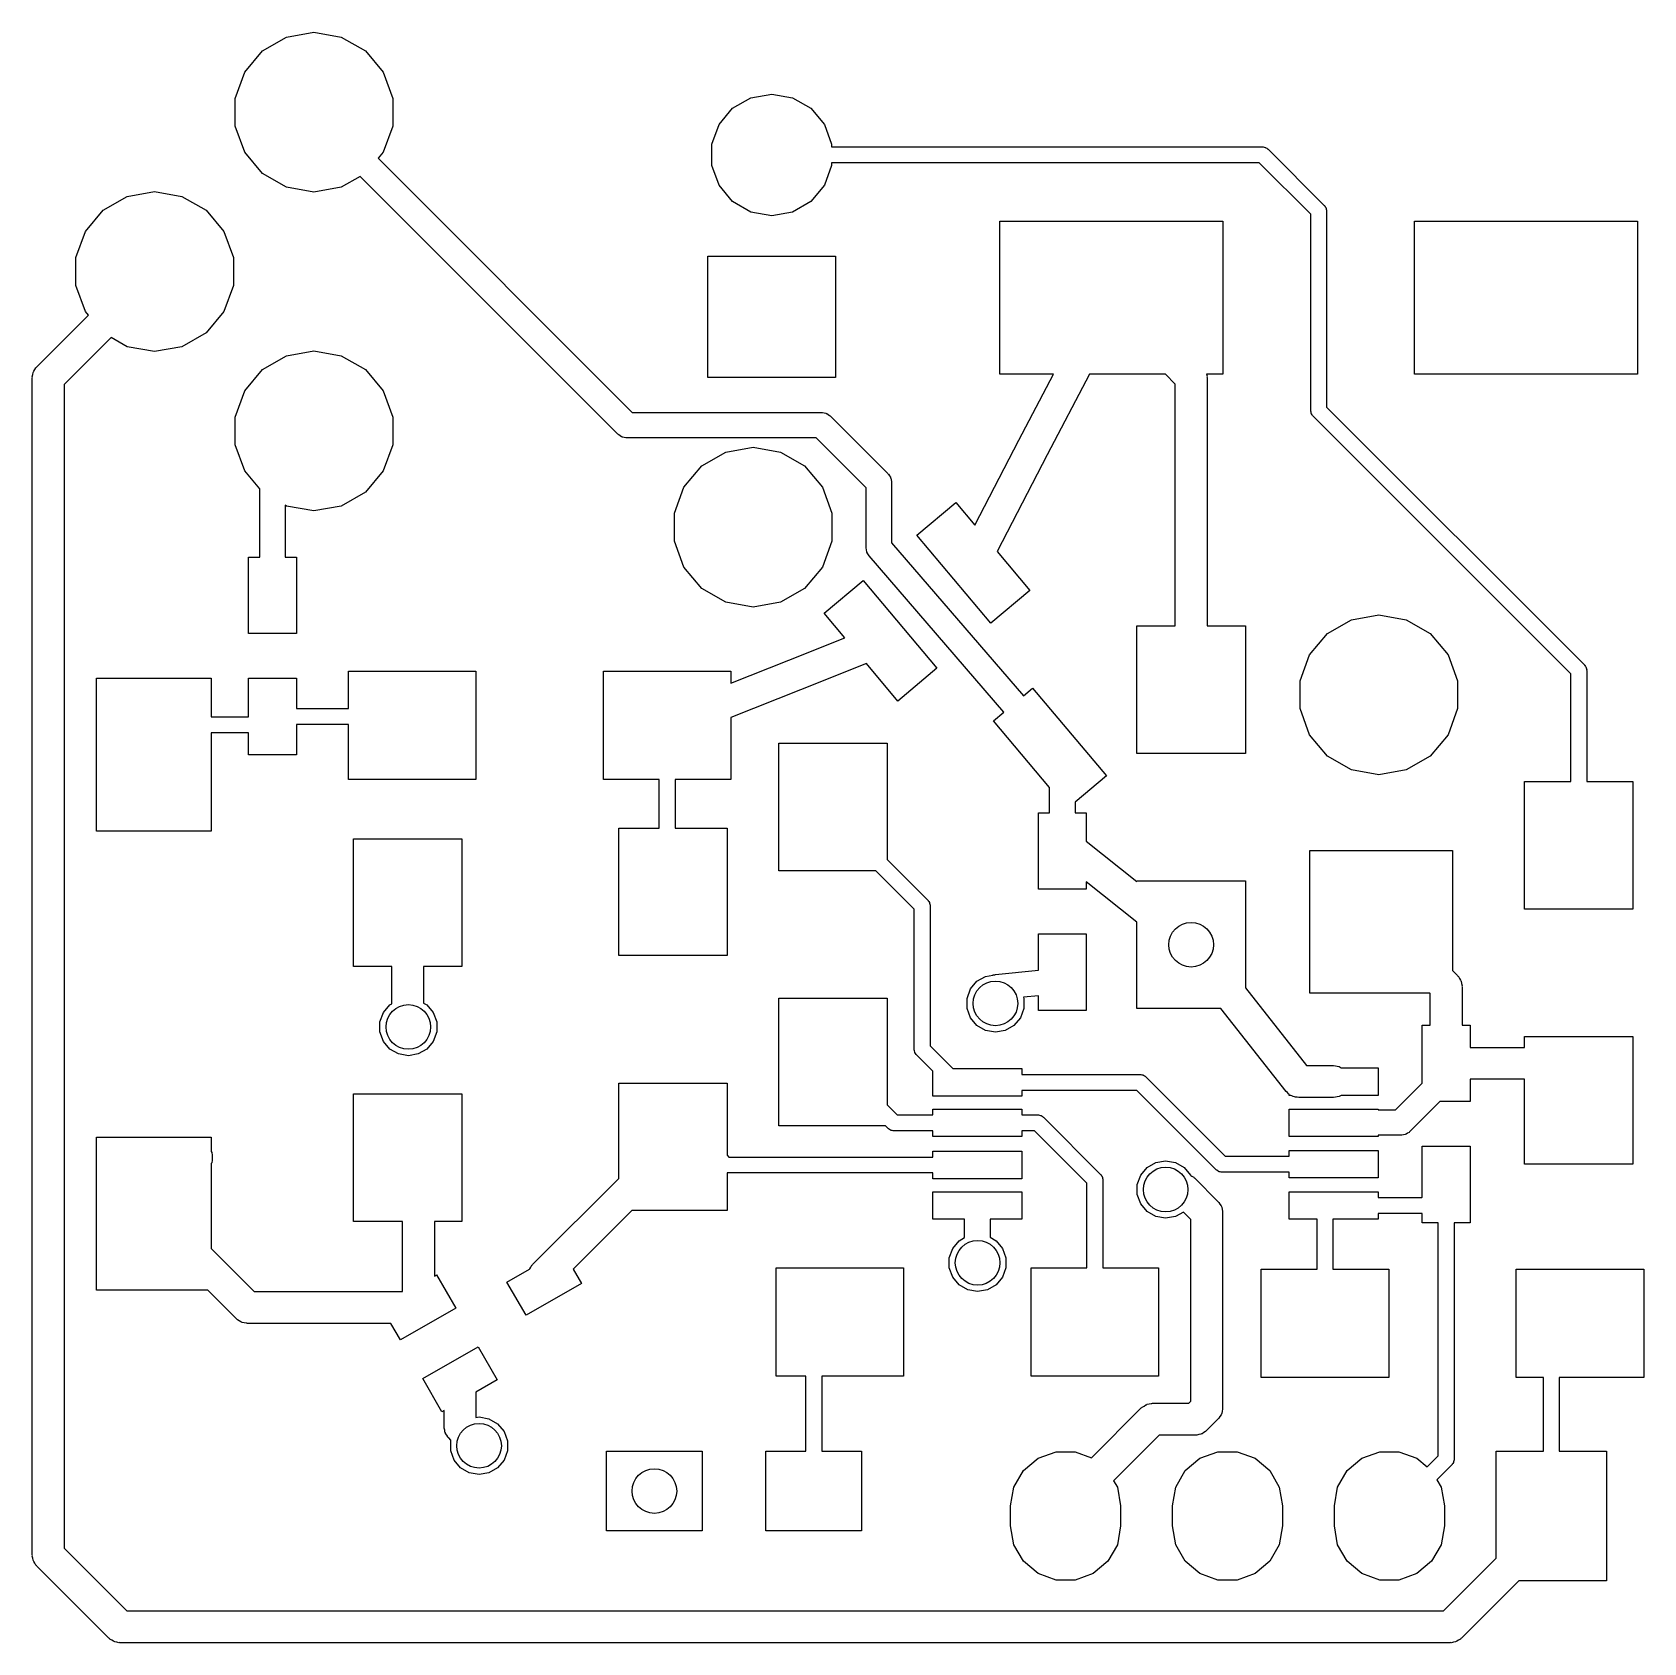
# Model space of a CAD drawing. Extents: x 164.9 to 190.1, y -140 to -114.7.
import ezdxf

# ---------------------------------------------------------------- set-up
doc = ezdxf.new("R2010")
doc.units = 0
doc.header["$MEASUREMENT"] = 0
doc.layers.add('BLACK', color=7, linetype='CONTINUOUS')

msp = doc.modelspace()

# ---------------------------------------------------------------- linework, layer by layer
at = {"layer": 'Black'}
for p, q in [((168.85, -114.782), (169.279, -114.706)), ((169.279, -114.706), (169.708, -114.782)), ((168.193, -115.333), (168.473, -115)), ((168.473, -115), (168.85, -114.782)), ((169.708, -114.782), (170.086, -115)), ((170.086, -115), (170.366, -115.333)), ((168.044, -115.743), (168.193, -115.333)), ((170.366, -115.333), (170.515, -115.743)), ((168.044, -116.178), (168.044, -115.743)), ((170.515, -115.743), (170.515, -116.178)), ((175.847, -115.899), (176.134, -115.734)), ((176.134, -115.734), (176.46, -115.676)), ((176.46, -115.676), (176.786, -115.734)), ((176.786, -115.734), (177.073, -115.899)), ((175.634, -116.153), (175.847, -115.899)), ((177.073, -115.899), (177.286, -116.153)), ((168.193, -116.588), (168.044, -116.178)), ((170.515, -116.178), (170.366, -116.588)), ((175.521, -116.464), (175.634, -116.153)), ((177.286, -116.153), (177.399, -116.464)), ((175.521, -116.796), (175.521, -116.464)), ((177.399, -116.464), (177.399, -116.505)), ((177.399, -116.505), (184.16, -116.505)), ((184.16, -116.505), (184.165, -116.506)), ((184.165, -116.506), (184.171, -116.505)), ((184.171, -116.505), (184.187, -116.51)), ((184.187, -116.51), (184.203, -116.513)), ((184.203, -116.513), (184.208, -116.515)), ((184.208, -116.515), (184.213, -116.517)), ((184.213, -116.517), (184.226, -116.526)), ((184.226, -116.526), (184.24, -116.534)), ((184.24, -116.534), (184.244, -116.538)), ((184.244, -116.538), (184.248, -116.542)), ((168.473, -116.922), (168.193, -116.588)), ((170.366, -116.588), (170.285, -116.684)), ((170.285, -116.684), (174.272, -120.67)), ((184.108, -116.755), (177.399, -116.755)), ((177.399, -116.755), (177.399, -116.796)), ((184.915, -117.562), (184.108, -116.755)), ((184.248, -116.542), (185.128, -117.422)), ((168.85, -117.139), (168.473, -116.922)), ((170.004, -116.969), (169.708, -117.139)), ((174.048, -121.012), (170.004, -116.969)), ((175.634, -117.107), (175.521, -116.796)), ((177.399, -116.796), (177.286, -117.107)), ((165.974, -117.499), (166.351, -117.281)), ((166.351, -117.281), (166.78, -117.206)), ((166.78, -117.206), (167.209, -117.281)), ((167.209, -117.281), (167.586, -117.499)), ((169.279, -117.215), (168.85, -117.139)), ((169.708, -117.139), (169.279, -117.215)), ((175.847, -117.361), (175.634, -117.107)), ((177.286, -117.107), (177.073, -117.361)), ((165.694, -117.833), (165.974, -117.499)), ((167.586, -117.499), (167.866, -117.833)), ((176.134, -117.526), (175.847, -117.361)), ((176.46, -117.584), (176.134, -117.526)), ((176.786, -117.526), (176.46, -117.584)), ((177.073, -117.361), (176.786, -117.526)), ((185.128, -117.422), (185.132, -117.426)), ((185.132, -117.426), (185.136, -117.43)), ((185.136, -117.43), (185.144, -117.444)), ((185.144, -117.444), (185.153, -117.457)), ((185.153, -117.457), (185.155, -117.462)), ((185.155, -117.462), (185.157, -117.467)), ((185.157, -117.467), (185.16, -117.483)), ((185.16, -117.483), (185.165, -117.499)), ((185.165, -117.499), (185.164, -117.505)), ((185.164, -117.505), (185.165, -117.51)), ((185.165, -117.51), (185.165, -120.588)), ((180.039, -120.07), (180.039, -117.67)), ((180.039, -117.67), (183.539, -117.67)), ((183.539, -117.67), (183.539, -120.07)), ((184.915, -120.64), (184.915, -117.562)), ((186.541, -120.07), (186.541, -117.67)), ((186.541, -117.67), (190.041, -117.67)), ((190.041, -117.67), (190.041, -120.07)), ((165.545, -118.242), (165.694, -117.833)), ((167.866, -117.833), (168.015, -118.242)), ((165.545, -118.678), (165.545, -118.242)), ((168.015, -118.242), (168.015, -118.678)), ((175.46, -120.12), (175.46, -118.22)), ((175.46, -118.22), (177.46, -118.22)), ((177.46, -118.22), (177.46, -120.12)), ((165.694, -119.087), (165.545, -118.678)), ((168.015, -118.678), (167.866, -119.087)), ((164.933, -119.953), (165.742, -119.145)), ((165.742, -119.145), (165.694, -119.087)), ((167.866, -119.087), (167.586, -119.421)), ((166.1, -119.494), (165.36, -120.234)), ((166.351, -119.639), (166.1, -119.494)), ((167.586, -119.421), (167.209, -119.639)), ((166.78, -119.714), (166.351, -119.639)), ((167.209, -119.639), (166.78, -119.714)), ((168.473, -119.998), (168.85, -119.781)), ((168.85, -119.781), (169.279, -119.705)), ((169.279, -119.705), (169.708, -119.781)), ((169.708, -119.781), (170.086, -119.998)), ((164.861, -120.108), (164.869, -120.077)), ((164.869, -120.077), (164.875, -120.044)), ((164.875, -120.044), (164.881, -120.035)), ((164.881, -120.035), (164.883, -120.024)), ((164.883, -120.024), (164.902, -119.998)), ((164.902, -119.998), (164.918, -119.969)), ((164.918, -119.969), (164.927, -119.962)), ((164.927, -119.962), (164.933, -119.953)), ((168.193, -120.332), (168.473, -119.998)), ((170.086, -119.998), (170.366, -120.332)), ((180.879, -120.07), (180.039, -120.07)), ((180.338, -121.104), (180.879, -120.07)), ((181.443, -120.07), (180.782, -121.335)), ((182.635, -120.07), (181.443, -120.07)), ((182.79, -120.225), (182.635, -120.07)), ((183.539, -120.07), (183.281, -120.07)), ((183.281, -120.07), (183.289, -120.099)), ((190.041, -120.07), (186.541, -120.07)), ((164.86, -120.13), (164.862, -120.119)), ((164.86, -138.59), (164.86, -120.13)), ((164.862, -120.119), (164.861, -120.108)), ((165.36, -120.234), (165.36, -138.486)), ((168.044, -120.742), (168.193, -120.332)), ((170.366, -120.332), (170.515, -120.742)), ((177.46, -120.12), (175.46, -120.12)), ((182.79, -124.02), (182.79, -120.225)), ((183.289, -120.099), (183.288, -120.11)), ((183.288, -120.11), (183.29, -120.121)), ((183.29, -120.121), (183.29, -124.02)), ((168.044, -121.177), (168.044, -120.742)), ((170.515, -120.742), (170.515, -121.177)), ((174.272, -120.67), (176.938, -120.67)), ((176.938, -120.67), (177.24, -120.67)), ((177.24, -120.67), (177.249, -120.672)), ((177.249, -120.672), (177.258, -120.671)), ((177.258, -120.671), (177.283, -120.678)), ((177.283, -120.678), (177.309, -120.682)), ((177.309, -120.682), (177.316, -120.687)), ((177.316, -120.687), (177.325, -120.689)), ((177.325, -120.689), (177.346, -120.704)), ((177.346, -120.704), (177.369, -120.717)), ((177.369, -120.717), (177.375, -120.724)), ((177.375, -120.724), (177.382, -120.729)), ((177.382, -120.729), (178.281, -121.629)), ((184.916, -120.645), (184.915, -120.64)), ((184.915, -120.651), (184.916, -120.645)), ((184.92, -120.667), (184.915, -120.651)), ((184.923, -120.683), (184.92, -120.667)), ((184.925, -120.688), (184.923, -120.683)), ((184.927, -120.693), (184.925, -120.688)), ((184.936, -120.706), (184.927, -120.693)), ((184.944, -120.72), (184.936, -120.706)), ((184.948, -120.724), (184.944, -120.72)), ((184.952, -120.728), (184.948, -120.724)), ((188.995, -124.772), (184.952, -120.728)), ((185.165, -120.588), (189.208, -124.632)), ((174.055, -121.017), (174.048, -121.012)), ((174.06, -121.024), (174.055, -121.017)), ((174.083, -121.037), (174.06, -121.024)), ((174.105, -121.052), (174.083, -121.037)), ((174.113, -121.054), (174.105, -121.052)), ((174.121, -121.058), (174.113, -121.054)), ((174.146, -121.063), (174.121, -121.058)), ((174.172, -121.07), (174.146, -121.063)), ((174.18, -121.069), (174.172, -121.07)), ((174.189, -121.07), (174.18, -121.069)), ((176.938, -121.07), (174.189, -121.07)), ((177.157, -121.07), (176.938, -121.07)), ((177.94, -121.853), (177.157, -121.07)), ((168.193, -121.587), (168.044, -121.177)), ((170.515, -121.177), (170.366, -121.587)), ((175.364, -121.509), (175.741, -121.291)), ((175.741, -121.291), (176.17, -121.216)), ((176.17, -121.216), (176.599, -121.291)), ((176.599, -121.291), (176.976, -121.509)), ((179.648, -122.437), (180.338, -121.105)), ((180.782, -121.335), (179.996, -122.852)), ((180.338, -121.105), (180.338, -121.104)), ((180.338, -121.105), (180.338, -121.105)), ((168.43, -121.869), (168.193, -121.587)), ((170.366, -121.587), (170.086, -121.92)), ((175.084, -121.843), (175.364, -121.509)), ((176.976, -121.509), (177.256, -121.843)), ((174.935, -122.252), (175.084, -121.843)), ((177.256, -121.843), (177.405, -122.252)), ((178.281, -121.629), (178.286, -121.636)), ((178.286, -121.636), (178.293, -121.641)), ((178.293, -121.641), (178.306, -121.664)), ((178.306, -121.664), (178.321, -121.685)), ((178.321, -121.685), (178.324, -121.694)), ((178.324, -121.694), (178.328, -121.702)), ((178.328, -121.702), (178.332, -121.727)), ((178.332, -121.727), (178.339, -121.753)), ((178.339, -121.753), (178.338, -121.761)), ((178.338, -121.761), (178.34, -121.77)), ((178.34, -121.77), (178.34, -122.716)), ((168.43, -122.94), (168.43, -121.869)), ((170.086, -121.92), (169.708, -122.138)), ((177.94, -122.79), (177.94, -121.853)), ((178.738, -122.597), (179.35, -122.082)), ((179.35, -122.082), (179.648, -122.437)), ((168.85, -122.138), (168.83, -122.126)), ((168.83, -122.126), (168.83, -122.94)), ((169.279, -122.214), (168.85, -122.138)), ((169.708, -122.138), (169.279, -122.214)), ((174.935, -122.688), (174.935, -122.252)), ((177.405, -122.252), (177.405, -122.688)), ((179.895, -123.976), (178.738, -122.597)), ((175.084, -123.097), (174.935, -122.688)), ((177.405, -122.688), (177.256, -123.097)), ((177.94, -122.791), (177.94, -122.79)), ((177.94, -122.793), (177.94, -122.791)), ((177.946, -122.825), (177.94, -122.793)), ((177.952, -122.858), (177.946, -122.825)), ((177.953, -122.86), (177.952, -122.858)), ((177.953, -122.861), (177.953, -122.86)), ((178.34, -122.716), (180.408, -125.114)), ((179.996, -122.852), (180.508, -123.462)), ((168.255, -124.14), (168.255, -122.94)), ((168.255, -122.94), (168.43, -122.94)), ((168.83, -122.94), (169.005, -122.94)), ((169.005, -122.94), (169.005, -124.14)), ((175.364, -123.431), (175.084, -123.097)), ((177.256, -123.097), (176.976, -123.431)), ((177.97, -122.89), (177.953, -122.861)), ((177.987, -122.919), (177.97, -122.89)), ((177.988, -122.919), (177.987, -122.919)), ((177.989, -122.921), (177.988, -122.919)), ((180.102, -125.371), (177.989, -122.921)), ((177.282, -123.818), (177.895, -123.304)), ((177.895, -123.304), (179.053, -124.683)), ((175.741, -123.649), (175.364, -123.431)), ((176.976, -123.431), (176.599, -123.649)), ((180.508, -123.462), (179.895, -123.976)), ((176.17, -123.724), (175.741, -123.649)), ((176.599, -123.649), (176.17, -123.724)), ((177.607, -124.206), (177.282, -123.818)), ((185.555, -123.921), (185.984, -123.845)), ((185.984, -123.845), (186.413, -123.921)), ((182.19, -126.02), (182.19, -124.02)), ((182.19, -124.02), (182.79, -124.02)), ((183.29, -124.02), (183.89, -124.02)), ((183.89, -124.02), (183.89, -126.02)), ((185.177, -124.139), (185.555, -123.921)), ((186.413, -123.921), (186.79, -124.139)), ((169.005, -124.14), (168.255, -124.14)), ((176.728, -124.558), (177.607, -124.206)), ((184.897, -124.472), (185.177, -124.139)), ((186.79, -124.139), (187.07, -124.472)), ((175.82, -124.916), (176.728, -124.558)), ((177.946, -124.609), (176.913, -125.022)), ((178.44, -125.198), (177.946, -124.609)), ((184.748, -124.882), (184.897, -124.472)), ((187.07, -124.472), (187.219, -124.882)), ((165.868, -127.24), (165.868, -124.84)), ((165.868, -124.84), (167.669, -124.84)), ((167.669, -124.84), (167.669, -125.445)), ((168.255, -125.445), (168.255, -124.84)), ((168.255, -124.84), (169.005, -124.84)), ((169.005, -124.84), (169.005, -125.315)), ((169.82, -125.315), (169.82, -124.73)), ((169.82, -124.73), (171.82, -124.73)), ((171.82, -124.73), (171.82, -126.43)), ((173.82, -126.43), (173.82, -124.73)), ((173.82, -124.73), (175.82, -124.73)), ((175.82, -124.73), (175.82, -124.916)), ((179.053, -124.683), (178.44, -125.198)), ((184.748, -125.317), (184.748, -124.882)), ((187.219, -124.882), (187.219, -125.317)), ((188.995, -126.46), (188.995, -124.772)), ((189.208, -124.632), (189.212, -124.636)), ((189.212, -124.636), (189.216, -124.64)), ((189.216, -124.64), (189.224, -124.654)), ((189.224, -124.654), (189.233, -124.667)), ((189.233, -124.667), (189.235, -124.672)), ((189.235, -124.672), (189.237, -124.677)), ((189.237, -124.677), (189.24, -124.693)), ((189.24, -124.693), (189.245, -124.709)), ((189.245, -124.709), (189.244, -124.715)), ((189.244, -124.715), (189.245, -124.72)), ((189.245, -124.72), (189.245, -126.46)), ((176.912, -125.023), (175.82, -125.454)), ((176.913, -125.022), (176.912, -125.022)), ((176.912, -125.022), (176.912, -125.023)), ((180.408, -125.114), (180.553, -124.993)), ((180.553, -124.993), (181.71, -126.373)), ((169.005, -125.315), (169.82, -125.315)), ((179.94, -125.507), (180.102, -125.371)), ((184.897, -125.727), (184.748, -125.317)), ((187.219, -125.317), (187.07, -125.727)), ((167.669, -125.445), (168.255, -125.445)), ((169.82, -125.565), (169.005, -125.565)), ((169.005, -125.565), (169.005, -126.04)), ((169.82, -126.43), (169.82, -125.565)), ((175.82, -125.454), (175.82, -126.43)), ((180.82, -126.556), (179.94, -125.507)), ((168.255, -125.695), (167.669, -125.695)), ((167.669, -125.695), (167.669, -127.24)), ((168.255, -126.04), (168.255, -125.695)), ((176.57, -127.86), (176.57, -125.86)), ((176.57, -125.86), (178.27, -125.86)), ((178.27, -125.86), (178.27, -127.683)), ((185.177, -126.061), (184.897, -125.727)), ((187.07, -125.727), (186.79, -126.061)), ((169.005, -126.04), (168.255, -126.04)), ((183.89, -126.02), (182.19, -126.02)), ((185.555, -126.278), (185.177, -126.061)), ((186.79, -126.061), (186.413, -126.278)), ((181.71, -126.373), (181.22, -126.784)), ((185.984, -126.354), (185.555, -126.278)), ((186.413, -126.278), (185.984, -126.354)), ((171.82, -126.43), (169.82, -126.43)), ((174.695, -126.43), (173.82, -126.43)), ((174.695, -127.19), (174.695, -126.43)), ((175.82, -126.43), (174.945, -126.43)), ((174.945, -126.43), (174.945, -127.19)), ((180.82, -126.95), (180.82, -126.556)), ((188.27, -128.46), (188.27, -126.46)), ((188.27, -126.46), (188.995, -126.46)), ((189.245, -126.46), (189.97, -126.46)), ((189.97, -126.46), (189.97, -128.46)), ((181.22, -126.784), (181.22, -126.95)), ((180.645, -128.15), (180.645, -126.95)), ((180.645, -126.95), (180.82, -126.95)), ((181.22, -126.95), (181.395, -126.95)), ((181.395, -126.95), (181.395, -127.396)), ((167.669, -127.24), (165.868, -127.24)), ((169.9, -129.36), (169.9, -127.36)), ((169.9, -127.36), (171.6, -127.36)), ((171.6, -127.36), (171.6, -129.36)), ((174.06, -129.19), (174.06, -127.19)), ((174.06, -127.19), (174.695, -127.19)), ((174.945, -127.19), (175.76, -127.19)), ((175.76, -127.19), (175.76, -129.19)), ((181.395, -127.396), (182.19, -128.026)), ((184.902, -129.778), (184.902, -127.542)), ((184.902, -127.542), (187.138, -127.542)), ((187.138, -127.542), (187.138, -129.424)), ((178.093, -127.86), (176.57, -127.86)), ((178.695, -128.462), (178.093, -127.86)), ((178.27, -127.683), (178.908, -128.322)), ((181.395, -128.15), (180.645, -128.15)), ((182.19, -128.665), (181.395, -128.034)), ((181.395, -128.034), (181.395, -128.15)), ((182.19, -128.026), (182.19, -128.02)), ((182.19, -128.02), (183.89, -128.02)), ((183.89, -128.02), (183.89, -129.697)), ((178.908, -128.322), (178.912, -128.326)), ((178.912, -128.326), (178.916, -128.33)), ((178.916, -128.33), (178.924, -128.344)), ((178.924, -128.344), (178.933, -128.357)), ((178.933, -128.357), (178.935, -128.362)), ((178.935, -128.362), (178.937, -128.367)), ((178.937, -128.367), (178.94, -128.383)), ((178.94, -128.383), (178.945, -128.399)), ((178.945, -128.399), (178.944, -128.405)), ((178.944, -128.405), (178.945, -128.41)), ((178.945, -128.41), (178.945, -130.608)), ((178.695, -130.66), (178.695, -128.462)), ((182.19, -130.02), (182.19, -128.665)), ((189.97, -128.46), (188.27, -128.46)), ((180.645, -129.418), (180.645, -128.85)), ((180.645, -128.85), (181.395, -128.85)), ((181.395, -128.85), (181.395, -130.05)), ((170.5, -129.36), (169.9, -129.36)), ((170.5, -129.946), (170.5, -129.36)), ((171.6, -129.36), (171, -129.36)), ((171, -129.36), (171, -129.935)), ((175.76, -129.19), (174.06, -129.19)), ((179.972, -129.489), (180.645, -129.418)), ((187.138, -129.424), (187.217, -129.503)), ((179.579, -129.714), (179.68, -129.594)), ((179.68, -129.594), (179.816, -129.516)), ((179.816, -129.516), (179.928, -129.496)), ((179.928, -129.496), (179.935, -129.493)), ((179.935, -129.493), (179.942, -129.493)), ((179.942, -129.493), (179.949, -129.491)), ((179.949, -129.491), (179.961, -129.49)), ((179.961, -129.49), (179.97, -129.488)), ((179.97, -129.488), (179.972, -129.489)), ((187.217, -129.503), (187.223, -129.512)), ((187.223, -129.512), (187.232, -129.519)), ((187.232, -129.519), (187.248, -129.548)), ((187.248, -129.548), (187.267, -129.574)), ((187.267, -129.574), (187.269, -129.585)), ((187.269, -129.585), (187.275, -129.594)), ((187.275, -129.594), (187.281, -129.627)), ((187.281, -129.627), (187.289, -129.658)), ((187.289, -129.658), (187.288, -129.669)), ((187.288, -129.669), (187.29, -129.68)), ((187.29, -129.68), (187.29, -130.28)), ((171, -129.935), (171.05, -129.964)), ((176.57, -131.86), (176.57, -129.86)), ((176.57, -129.86), (178.27, -129.86)), ((178.27, -129.86), (178.27, -131.533)), ((179.525, -129.862), (179.579, -129.714)), ((179.525, -130.018), (179.525, -129.862)), ((180.645, -129.82), (180.409, -129.845)), ((180.409, -129.845), (180.415, -129.862)), ((180.415, -129.862), (180.415, -130.018)), ((180.645, -130.05), (180.645, -129.82)), ((183.89, -129.697), (184.848, -130.917)), ((186.784, -129.778), (184.902, -129.778)), ((186.79, -129.784), (186.784, -129.778)), ((186.79, -130.28), (186.79, -129.784)), ((170.315, -130.232), (170.369, -130.084)), ((170.369, -130.084), (170.47, -129.964)), ((170.47, -129.964), (170.5, -129.946)), ((171.05, -129.964), (171.151, -130.084)), ((171.151, -130.084), (171.205, -130.232)), ((179.579, -130.166), (179.525, -130.018)), ((179.68, -130.286), (179.579, -130.166)), ((180.361, -130.166), (180.26, -130.286)), ((180.415, -130.018), (180.361, -130.166)), ((181.395, -130.05), (180.645, -130.05)), ((183.508, -130.02), (182.19, -130.02)), ((184.53, -131.321), (183.508, -130.02)), ((170.315, -130.388), (170.315, -130.232)), ((170.369, -130.536), (170.315, -130.388)), ((171.205, -130.388), (171.151, -130.536)), ((171.205, -130.232), (171.205, -130.388)), ((179.816, -130.364), (179.68, -130.286)), ((179.97, -130.392), (179.816, -130.364)), ((180.124, -130.364), (179.97, -130.392)), ((180.26, -130.286), (180.124, -130.364)), ((186.665, -131.192), (186.665, -130.28)), ((186.665, -130.28), (186.79, -130.28)), ((187.29, -130.28), (187.415, -130.28)), ((187.415, -130.28), (187.415, -130.63)), ((170.47, -130.656), (170.369, -130.536)), ((170.606, -130.734), (170.47, -130.656)), ((171.05, -130.656), (170.914, -130.734)), ((171.151, -130.536), (171.05, -130.656)), ((178.696, -130.665), (178.695, -130.66)), ((178.695, -130.671), (178.696, -130.665)), ((178.7, -130.687), (178.695, -130.671)), ((178.703, -130.703), (178.7, -130.687)), ((178.945, -130.608), (179.3, -130.964)), ((187.415, -130.63), (188.27, -130.63)), ((188.27, -130.63), (188.27, -130.46)), ((188.27, -130.46), (189.97, -130.46)), ((189.97, -130.46), (189.97, -132.46)), ((170.76, -130.762), (170.606, -130.734)), ((170.914, -130.734), (170.76, -130.762)), ((178.705, -130.708), (178.703, -130.703)), ((178.707, -130.713), (178.705, -130.708)), ((178.716, -130.726), (178.707, -130.713)), ((178.724, -130.74), (178.716, -130.726)), ((178.728, -130.744), (178.724, -130.74)), ((178.732, -130.748), (178.728, -130.744)), ((178.987, -131.004), (178.732, -130.748)), ((184.848, -130.917), (185.274, -130.917)), ((185.274, -130.917), (185.36, -130.932)), ((185.36, -130.932), (185.392, -130.951)), ((174.06, -132.686), (174.06, -131.19)), ((174.06, -131.19), (175.76, -131.19)), ((175.76, -131.19), (175.76, -132.323)), ((178.987, -131.395), (178.987, -131.004)), ((179.3, -130.964), (180.385, -130.964)), ((180.385, -130.964), (180.385, -131.055)), ((180.385, -131.055), (182.24, -131.055)), ((182.24, -131.055), (182.245, -131.056)), ((182.245, -131.056), (182.25, -131.055)), ((182.25, -131.055), (182.266, -131.059)), ((182.266, -131.059), (182.282, -131.062)), ((182.282, -131.062), (182.287, -131.065)), ((182.287, -131.065), (182.292, -131.066)), ((182.292, -131.066), (182.306, -131.076)), ((182.306, -131.076), (182.32, -131.084)), ((182.32, -131.084), (182.323, -131.088)), ((182.323, -131.088), (182.328, -131.091)), ((182.328, -131.091), (183.574, -132.337)), ((185.392, -130.951), (185.972, -130.951)), ((185.972, -130.951), (185.972, -131.383)), ((186.247, -131.61), (186.665, -131.192)), ((188.27, -131.13), (187.415, -131.13)), ((187.415, -131.13), (187.415, -131.48)), ((188.27, -132.46), (188.27, -131.13)), ((169.9, -133.36), (169.9, -131.36)), ((169.9, -131.36), (171.6, -131.36)), ((171.6, -131.36), (171.6, -133.36)), ((180.385, -131.395), (178.987, -131.395)), ((182.188, -131.305), (180.385, -131.305)), ((180.385, -131.305), (180.385, -131.395)), ((183.434, -132.551), (182.188, -131.305)), ((184.55, -131.339), (184.53, -131.321)), ((184.566, -131.358), (184.55, -131.339)), ((184.576, -131.364), (184.566, -131.358)), ((184.576, -131.383), (184.576, -131.364)), ((184.604, -131.383), (184.576, -131.383)), ((184.619, -131.389), (184.604, -131.383)), ((184.641, -131.402), (184.619, -131.389)), ((184.659, -131.405), (184.641, -131.402)), ((184.676, -131.412), (184.659, -131.405)), ((184.701, -131.412), (184.676, -131.412)), ((184.727, -131.417), (184.701, -131.412)), ((185.274, -131.417), (184.727, -131.417)), ((185.36, -131.402), (185.274, -131.417)), ((185.392, -131.383), (185.36, -131.402)), ((185.972, -131.383), (185.392, -131.383)), ((178.27, -131.533), (178.426, -131.69)), ((178.426, -131.69), (178.987, -131.69)), ((178.987, -131.69), (178.987, -131.599)), ((178.987, -131.599), (180.385, -131.599)), ((180.385, -131.599), (180.385, -131.69)), ((180.385, -131.69), (180.635, -131.69)), ((180.635, -131.69), (180.64, -131.691)), ((180.64, -131.691), (180.645, -131.69)), ((180.645, -131.69), (180.661, -131.694)), ((180.661, -131.694), (180.677, -131.697)), ((180.677, -131.697), (180.682, -131.7)), ((180.682, -131.7), (180.687, -131.701)), ((180.687, -131.701), (180.701, -131.711)), ((184.576, -132.03), (184.576, -131.599)), ((184.576, -131.599), (185.972, -131.599)), ((185.972, -131.599), (185.972, -131.61)), ((185.972, -131.61), (186.247, -131.61)), ((186.943, -131.48), (186.471, -131.951)), ((187.415, -131.48), (186.943, -131.48)), ((178.243, -131.86), (176.57, -131.86)), ((178.286, -131.903), (178.243, -131.86)), ((178.291, -131.906), (178.286, -131.903)), ((178.294, -131.91), (178.291, -131.906)), ((178.308, -131.919), (178.294, -131.91)), ((178.322, -131.928), (178.308, -131.919)), ((178.327, -131.929), (178.322, -131.928)), ((178.332, -131.932), (178.327, -131.929)), ((178.348, -131.935), (178.332, -131.932)), ((178.364, -131.939), (178.348, -131.935)), ((178.369, -131.939), (178.364, -131.939)), ((178.375, -131.94), (178.369, -131.939)), ((178.987, -131.94), (178.375, -131.94)), ((178.987, -132.03), (178.987, -131.94)), ((180.583, -131.94), (180.385, -131.94)), ((180.385, -131.94), (180.385, -132.03)), ((181.405, -132.762), (180.583, -131.94)), ((180.701, -131.711), (180.715, -131.719)), ((180.715, -131.719), (180.718, -131.723)), ((180.718, -131.723), (180.723, -131.726)), ((180.723, -131.726), (181.618, -132.622)), ((186.464, -131.956), (186.459, -131.963)), ((186.471, -131.951), (186.464, -131.956)), ((165.868, -134.44), (165.868, -132.04)), ((165.868, -132.04), (167.669, -132.04)), ((167.669, -132.04), (167.669, -132.265)), ((180.385, -132.03), (178.987, -132.03)), ((185.972, -132.03), (184.576, -132.03)), ((186.33, -132.01), (185.972, -132.01)), ((185.972, -132.01), (185.972, -132.03)), ((186.339, -132.008), (186.33, -132.01)), ((186.347, -132.009), (186.339, -132.008)), ((186.373, -132.002), (186.347, -132.009)), ((186.398, -131.998), (186.373, -132.002)), ((186.406, -131.994), (186.398, -131.998)), ((186.415, -131.991), (186.406, -131.994)), ((186.436, -131.976), (186.415, -131.991)), ((186.459, -131.963), (186.436, -131.976)), ((186.665, -132.978), (186.665, -132.18)), ((186.665, -132.18), (187.415, -132.18)), ((187.415, -132.18), (187.415, -133.38)), ((167.669, -132.265), (167.676, -132.277)), ((167.676, -132.442), (167.669, -132.454)), ((167.669, -132.454), (167.669, -133.787)), ((167.676, -132.277), (167.684, -132.32)), ((167.684, -132.399), (167.676, -132.442)), ((167.684, -132.32), (167.684, -132.399)), ((175.76, -132.323), (175.787, -132.35)), ((175.787, -132.35), (178.987, -132.35)), ((178.987, -132.35), (178.987, -132.259)), ((178.987, -132.259), (180.385, -132.259)), ((180.385, -132.259), (180.385, -132.691)), ((182.35, -132.514), (182.486, -132.436)), ((182.486, -132.436), (182.64, -132.408)), ((182.64, -132.408), (182.794, -132.436)), ((182.794, -132.436), (182.93, -132.514)), ((183.574, -132.337), (184.576, -132.337)), ((184.576, -132.337), (184.576, -132.246)), ((184.576, -132.246), (185.972, -132.246)), ((185.972, -132.246), (185.972, -132.678)), ((189.97, -132.46), (188.27, -132.46)), ((172.714, -134.033), (174.06, -132.686)), ((178.987, -132.6), (175.76, -132.6)), ((175.76, -132.6), (175.76, -133.19)), ((178.987, -132.691), (178.987, -132.6)), ((180.385, -132.691), (178.987, -132.691)), ((181.618, -132.622), (181.622, -132.626)), ((181.622, -132.626), (181.626, -132.63)), ((181.626, -132.63), (181.634, -132.644)), ((181.634, -132.644), (181.643, -132.657)), ((181.643, -132.657), (181.645, -132.663)), ((181.645, -132.663), (181.647, -132.667)), ((181.647, -132.667), (181.65, -132.683)), ((181.65, -132.683), (181.655, -132.699)), ((181.655, -132.699), (181.654, -132.705)), ((181.654, -132.705), (181.655, -132.71)), ((181.655, -132.71), (181.655, -134.09)), ((182.195, -132.782), (182.249, -132.634)), ((182.249, -132.634), (182.35, -132.514)), ((182.93, -132.514), (183.031, -132.634)), ((183.031, -132.634), (183.033, -132.638)), ((183.033, -132.638), (183.052, -132.652)), ((183.052, -132.652), (183.081, -132.668)), ((183.081, -132.668), (183.088, -132.677)), ((183.088, -132.677), (183.097, -132.683)), ((183.097, -132.683), (183.461, -133.047)), ((183.438, -132.554), (183.434, -132.551)), ((183.442, -132.558), (183.438, -132.554)), ((183.456, -132.566), (183.442, -132.558)), ((183.469, -132.576), (183.456, -132.566)), ((183.475, -132.577), (183.469, -132.576)), ((183.48, -132.58), (183.475, -132.577)), ((183.496, -132.583), (183.48, -132.58)), ((183.511, -132.587), (183.496, -132.583)), ((183.517, -132.586), (183.511, -132.587)), ((183.522, -132.587), (183.517, -132.586)), ((184.576, -132.587), (183.522, -132.587)), ((184.576, -132.678), (184.576, -132.587)), ((185.972, -132.678), (184.576, -132.678)), ((178.987, -133.326), (178.987, -132.894)), ((178.987, -132.894), (180.385, -132.894)), ((180.385, -132.894), (180.385, -133.326)), ((181.405, -134.09), (181.405, -132.762)), ((182.195, -132.938), (182.195, -132.782)), ((182.249, -133.086), (182.195, -132.938)), ((184.576, -133.326), (184.576, -132.894)), ((184.576, -132.894), (185.972, -132.894)), ((185.972, -132.894), (185.972, -132.985)), ((174.264, -133.19), (173.345, -134.109)), ((175.76, -133.19), (174.264, -133.19)), ((182.35, -133.206), (182.249, -133.086)), ((182.486, -133.284), (182.35, -133.206)), ((182.919, -133.213), (182.794, -133.284)), ((183.034, -133.328), (182.919, -133.213)), ((183.461, -133.047), (183.467, -133.056)), ((183.467, -133.056), (183.476, -133.063)), ((183.476, -133.063), (183.492, -133.092)), ((183.492, -133.092), (183.511, -133.118)), ((183.511, -133.118), (183.514, -133.129)), ((183.514, -133.129), (183.519, -133.139)), ((183.519, -133.139), (183.525, -133.171)), ((183.525, -133.171), (183.533, -133.202)), ((183.533, -133.202), (183.532, -133.213)), ((183.532, -133.213), (183.534, -133.224)), ((183.534, -133.224), (183.534, -136.286)), ((185.972, -132.985), (186.658, -132.985)), ((186.658, -132.985), (186.665, -132.978)), ((170.67, -133.36), (169.9, -133.36)), ((170.67, -134.46), (170.67, -133.36)), ((171.6, -133.36), (171.17, -133.36)), ((171.17, -133.36), (171.17, -134.22)), ((179.486, -133.326), (178.987, -133.326)), ((179.486, -133.614), (179.486, -133.326)), ((180.385, -133.326), (179.886, -133.326)), ((179.886, -133.326), (179.886, -133.609)), ((182.64, -133.312), (182.486, -133.284)), ((182.794, -133.284), (182.64, -133.312)), ((183.034, -136.182), (183.034, -133.328)), ((185.015, -133.326), (184.576, -133.326)), ((185.015, -134.11), (185.015, -133.326)), ((185.972, -133.326), (185.265, -133.326)), ((185.265, -133.326), (185.265, -134.11)), ((186.665, -133.235), (185.972, -133.235)), ((185.972, -133.235), (185.972, -133.326)), ((186.665, -133.38), (186.665, -133.235)), ((186.915, -133.38), (186.665, -133.38)), ((186.915, -137.038), (186.915, -133.38)), ((187.415, -133.38), (187.165, -133.38)), ((187.165, -133.38), (187.165, -137.09)), ((179.299, -133.784), (179.4, -133.664)), ((179.4, -133.664), (179.486, -133.614)), ((179.886, -133.609), (179.98, -133.664)), ((179.98, -133.664), (180.081, -133.784)), ((167.669, -133.787), (168.342, -134.46)), ((179.245, -133.932), (179.299, -133.784)), ((179.245, -134.088), (179.245, -133.932)), ((180.081, -133.784), (180.135, -133.932)), ((180.135, -133.932), (180.135, -134.088)), ((171.17, -134.22), (171.203, -134.2)), ((171.203, -134.2), (171.503, -134.719)), ((172.307, -134.314), (172.663, -134.109)), ((172.663, -134.109), (172.664, -134.104)), ((172.664, -134.104), (172.683, -134.077)), ((172.683, -134.077), (172.699, -134.049)), ((172.699, -134.049), (172.707, -134.042)), ((172.707, -134.042), (172.714, -134.033)), ((173.345, -134.109), (173.474, -134.333)), ((176.53, -135.79), (176.53, -134.09)), ((176.53, -134.09), (178.53, -134.09)), ((178.53, -134.09), (178.53, -135.79)), ((179.299, -134.236), (179.245, -134.088)), ((179.4, -134.356), (179.299, -134.236)), ((180.081, -134.236), (179.98, -134.356)), ((180.135, -134.088), (180.081, -134.236)), ((180.53, -135.79), (180.53, -134.09)), ((180.53, -134.09), (181.405, -134.09)), ((181.655, -134.09), (182.53, -134.09)), ((182.53, -134.09), (182.53, -135.79)), ((184.14, -135.81), (184.14, -134.11)), ((184.14, -134.11), (185.015, -134.11)), ((185.265, -134.11), (186.14, -134.11)), ((186.14, -134.11), (186.14, -135.81)), ((188.14, -135.81), (188.14, -134.11)), ((188.14, -134.11), (190.14, -134.11)), ((190.14, -134.11), (190.14, -135.81)), ((167.616, -134.44), (165.868, -134.44)), ((168.062, -134.887), (167.616, -134.44)), ((168.342, -134.46), (170.67, -134.46)), ((172.607, -134.833), (172.307, -134.314)), ((173.474, -134.333), (172.607, -134.833)), ((179.536, -134.434), (179.4, -134.356)), ((179.69, -134.462), (179.536, -134.434)), ((179.844, -134.434), (179.69, -134.462)), ((179.98, -134.356), (179.844, -134.434)), ((171.503, -134.719), (170.637, -135.22)), ((168.071, -134.893), (168.062, -134.887)), ((168.078, -134.902), (168.071, -134.893)), ((168.106, -134.918), (168.078, -134.902)), ((168.133, -134.937), (168.106, -134.918)), ((168.144, -134.939), (168.133, -134.937)), ((168.153, -134.945), (168.144, -134.939)), ((168.186, -134.951), (168.153, -134.945)), ((168.217, -134.959), (168.186, -134.951)), ((168.228, -134.958), (168.217, -134.959)), ((168.239, -134.96), (168.228, -134.958)), ((170.487, -134.96), (168.239, -134.96)), ((170.637, -135.22), (170.487, -134.96)), ((170.987, -135.827), (171.854, -135.326)), ((171.854, -135.326), (172.153, -135.846)), ((171.287, -136.346), (170.987, -135.827)), ((172.153, -135.846), (171.82, -136.038)), ((176.995, -135.79), (176.53, -135.79)), ((176.995, -136.965), (176.995, -135.79)), ((178.53, -135.79), (177.245, -135.79)), ((177.245, -135.79), (177.245, -136.965)), ((182.53, -135.79), (180.53, -135.79)), ((186.14, -135.81), (184.14, -135.81)), ((188.565, -135.81), (188.14, -135.81)), ((188.565, -136.964), (188.565, -135.81)), ((190.14, -135.81), (188.815, -135.81)), ((188.815, -135.81), (188.815, -136.964)), ((171.82, -136.038), (171.82, -136.437)), ((182.273, -136.272), (182.301, -136.256)), ((182.301, -136.256), (182.328, -136.237)), ((182.328, -136.237), (182.339, -136.235)), ((182.339, -136.235), (182.348, -136.229)), ((182.348, -136.229), (182.38, -136.223)), ((182.38, -136.223), (182.412, -136.215)), ((182.412, -136.215), (182.423, -136.216)), ((182.423, -136.216), (182.434, -136.214)), ((182.434, -136.214), (183.002, -136.214)), ((183.002, -136.214), (183.034, -136.182)), ((171.32, -136.327), (171.287, -136.346)), ((171.32, -136.58), (171.32, -136.327)), ((171.82, -136.437), (171.87, -136.428)), ((171.87, -136.428), (172.024, -136.456)), ((172.024, -136.456), (172.16, -136.534)), ((181.477, -137.067), (182.257, -136.287)), ((182.257, -136.287), (182.266, -136.281)), ((182.266, -136.281), (182.273, -136.272)), ((183.461, -136.463), (183.283, -136.641)), ((183.467, -136.454), (183.461, -136.463)), ((183.476, -136.447), (183.467, -136.454)), ((183.492, -136.418), (183.476, -136.447)), ((183.511, -136.392), (183.492, -136.418)), ((183.514, -136.381), (183.511, -136.392)), ((183.519, -136.371), (183.514, -136.381)), ((183.525, -136.339), (183.519, -136.371)), ((183.533, -136.308), (183.525, -136.339)), ((183.534, -136.286), (183.532, -136.297)), ((183.532, -136.297), (183.533, -136.308)), ((171.322, -136.591), (171.32, -136.58)), ((171.321, -136.602), (171.322, -136.591)), ((171.33, -136.634), (171.321, -136.602)), ((171.335, -136.666), (171.33, -136.634)), ((171.341, -136.675), (171.335, -136.666)), ((171.344, -136.686), (171.341, -136.675)), ((171.362, -136.713), (171.344, -136.686)), ((171.379, -136.741), (171.362, -136.713)), ((171.387, -136.748), (171.379, -136.741)), ((171.393, -136.757), (171.387, -136.748)), ((171.429, -136.792), (171.393, -136.757)), ((172.16, -136.534), (172.261, -136.654)), ((172.261, -136.654), (172.315, -136.802)), ((182.537, -136.714), (181.823, -137.428)), ((183.106, -136.714), (182.537, -136.714)), ((183.117, -136.712), (183.106, -136.714)), ((183.128, -136.713), (183.117, -136.712)), ((183.159, -136.705), (183.128, -136.713)), ((183.192, -136.699), (183.159, -136.705)), ((183.201, -136.693), (183.192, -136.699)), ((183.212, -136.691), (183.201, -136.693)), ((183.238, -136.672), (183.212, -136.691)), ((183.267, -136.656), (183.238, -136.672)), ((183.274, -136.647), (183.267, -136.656)), ((183.283, -136.641), (183.274, -136.647)), ((171.425, -136.802), (171.429, -136.792)), ((171.425, -136.958), (171.425, -136.802)), ((171.479, -137.106), (171.425, -136.958)), ((172.315, -136.958), (172.261, -137.106)), ((172.315, -136.802), (172.315, -136.958)), ((173.87, -138.215), (173.87, -136.965)), ((173.87, -136.965), (175.37, -136.965)), ((175.37, -136.965), (175.37, -138.215)), ((176.37, -138.215), (176.37, -136.965)), ((176.37, -136.965), (176.995, -136.965)), ((177.245, -136.965), (177.87, -136.965)), ((177.87, -136.965), (177.87, -138.215)), ((180.638, -137.076), (180.92, -136.973)), ((180.92, -136.973), (181.22, -136.973)), ((181.22, -136.973), (181.477, -137.067)), ((183.178, -137.076), (183.46, -136.973)), ((183.46, -136.973), (183.76, -136.973)), ((183.76, -136.973), (184.042, -137.076)), ((185.718, -137.076), (186, -136.973)), ((186, -136.973), (186.3, -136.973)), ((186.3, -136.973), (186.582, -137.076)), ((187.826, -138.642), (187.826, -136.964)), ((187.826, -136.964), (188.565, -136.964)), ((188.815, -136.964), (189.554, -136.964)), ((189.554, -136.964), (189.554, -138.996)), ((171.58, -137.226), (171.479, -137.106)), ((171.716, -137.304), (171.58, -137.226)), ((172.16, -137.226), (172.024, -137.304)), ((172.261, -137.106), (172.16, -137.226)), ((180.258, -137.528), (180.408, -137.269)), ((180.408, -137.269), (180.638, -137.076)), ((182.798, -137.528), (182.948, -137.269)), ((182.948, -137.269), (183.178, -137.076)), ((184.042, -137.076), (184.272, -137.269)), ((184.272, -137.269), (184.422, -137.528)), ((185.338, -137.528), (185.488, -137.269)), ((185.488, -137.269), (185.718, -137.076)), ((186.582, -137.076), (186.743, -137.211)), ((186.743, -137.211), (186.915, -137.038)), ((187.128, -137.178), (186.895, -137.412)), ((187.132, -137.174), (187.128, -137.178)), ((187.136, -137.17), (187.132, -137.174)), ((187.144, -137.156), (187.136, -137.17)), ((187.153, -137.143), (187.144, -137.156)), ((187.155, -137.138), (187.153, -137.143)), ((187.157, -137.133), (187.155, -137.138)), ((187.16, -137.117), (187.157, -137.133)), ((187.165, -137.101), (187.16, -137.117)), ((187.165, -137.09), (187.164, -137.095)), ((187.164, -137.095), (187.165, -137.101)), ((171.87, -137.332), (171.716, -137.304)), ((172.024, -137.304), (171.87, -137.332)), ((181.823, -137.428), (181.882, -137.528)), ((186.895, -137.412), (186.962, -137.528)), ((180.206, -137.824), (180.258, -137.528)), ((181.882, -137.528), (181.934, -137.824)), ((182.746, -137.824), (182.798, -137.528)), ((184.422, -137.528), (184.474, -137.824)), ((185.286, -137.824), (185.338, -137.528)), ((186.962, -137.528), (187.014, -137.824)), ((180.206, -138.136), (180.206, -137.824)), ((181.934, -137.824), (181.934, -138.136)), ((182.746, -138.136), (182.746, -137.824)), ((184.474, -137.824), (184.474, -138.136)), ((185.286, -138.136), (185.286, -137.824)), ((187.014, -137.824), (187.014, -138.136)), ((175.37, -138.215), (173.87, -138.215)), ((177.87, -138.215), (176.37, -138.215)), ((180.258, -138.432), (180.206, -138.136)), ((181.934, -138.136), (181.882, -138.432)), ((182.798, -138.432), (182.746, -138.136)), ((184.474, -138.136), (184.422, -138.432)), ((185.338, -138.432), (185.286, -138.136)), ((187.014, -138.136), (186.962, -138.432)), ((165.36, -138.486), (166.344, -139.47)), ((180.408, -138.691), (180.258, -138.432)), ((181.882, -138.432), (181.732, -138.691)), ((182.948, -138.691), (182.798, -138.432)), ((184.422, -138.432), (184.272, -138.691)), ((185.488, -138.691), (185.338, -138.432)), ((186.962, -138.432), (186.812, -138.691)), ((164.862, -138.601), (164.86, -138.59)), ((164.861, -138.612), (164.862, -138.601)), ((164.869, -138.643), (164.861, -138.612)), ((164.875, -138.676), (164.869, -138.643)), ((164.881, -138.685), (164.875, -138.676)), ((164.883, -138.696), (164.881, -138.685)), ((164.902, -138.722), (164.883, -138.696)), ((164.918, -138.751), (164.902, -138.722)), ((164.927, -138.758), (164.918, -138.751)), ((164.933, -138.767), (164.927, -138.758)), ((166.063, -139.897), (164.933, -138.767)), ((180.638, -138.884), (180.408, -138.691)), ((181.732, -138.691), (181.502, -138.884)), ((183.178, -138.884), (182.948, -138.691)), ((184.272, -138.691), (184.042, -138.884)), ((185.718, -138.884), (185.488, -138.691)), ((186.812, -138.691), (186.582, -138.884)), ((186.999, -139.47), (187.826, -138.642)), ((180.92, -138.987), (180.638, -138.884)), ((181.22, -138.987), (180.92, -138.987)), ((181.502, -138.884), (181.22, -138.987)), ((183.46, -138.987), (183.178, -138.884)), ((183.76, -138.987), (183.46, -138.987)), ((184.042, -138.884), (183.76, -138.987)), ((186, -138.987), (185.718, -138.884)), ((186.3, -138.987), (186, -138.987)), ((186.582, -138.884), (186.3, -138.987)), ((188.18, -138.996), (187.279, -139.897)), ((189.554, -138.996), (188.18, -138.996)), ((166.344, -139.47), (186.999, -139.47)), ((166.072, -139.903), (166.063, -139.897)), ((166.079, -139.912), (166.072, -139.903)), ((166.108, -139.928), (166.079, -139.912)), ((166.134, -139.947), (166.108, -139.928)), ((166.145, -139.949), (166.134, -139.947)), ((166.154, -139.955), (166.145, -139.949)), ((166.187, -139.961), (166.154, -139.955)), ((166.218, -139.969), (166.187, -139.961)), ((166.229, -139.968), (166.218, -139.969)), ((166.24, -139.97), (166.229, -139.968)), ((187.102, -139.97), (166.24, -139.97)), ((187.113, -139.968), (187.102, -139.97)), ((187.124, -139.969), (187.113, -139.968)), ((187.156, -139.961), (187.124, -139.969)), ((187.188, -139.955), (187.156, -139.961)), ((187.197, -139.949), (187.188, -139.955)), ((187.208, -139.947), (187.197, -139.949)), ((187.235, -139.928), (187.208, -139.947)), ((187.263, -139.912), (187.235, -139.928)), ((187.27, -139.903), (187.263, -139.912)), ((187.279, -139.897), (187.27, -139.903))]:
    msp.add_line(p, q, dxfattribs=at)
for centre in [(183.04, -129.02), (179.97, -129.94), (170.76, -130.31), (182.64, -132.86), (179.69, -134.01), (171.87, -136.88), (174.62, -137.59)]:
    msp.add_circle(centre, 0.35, dxfattribs=at)

doc.saveas('drawing.dxf')
